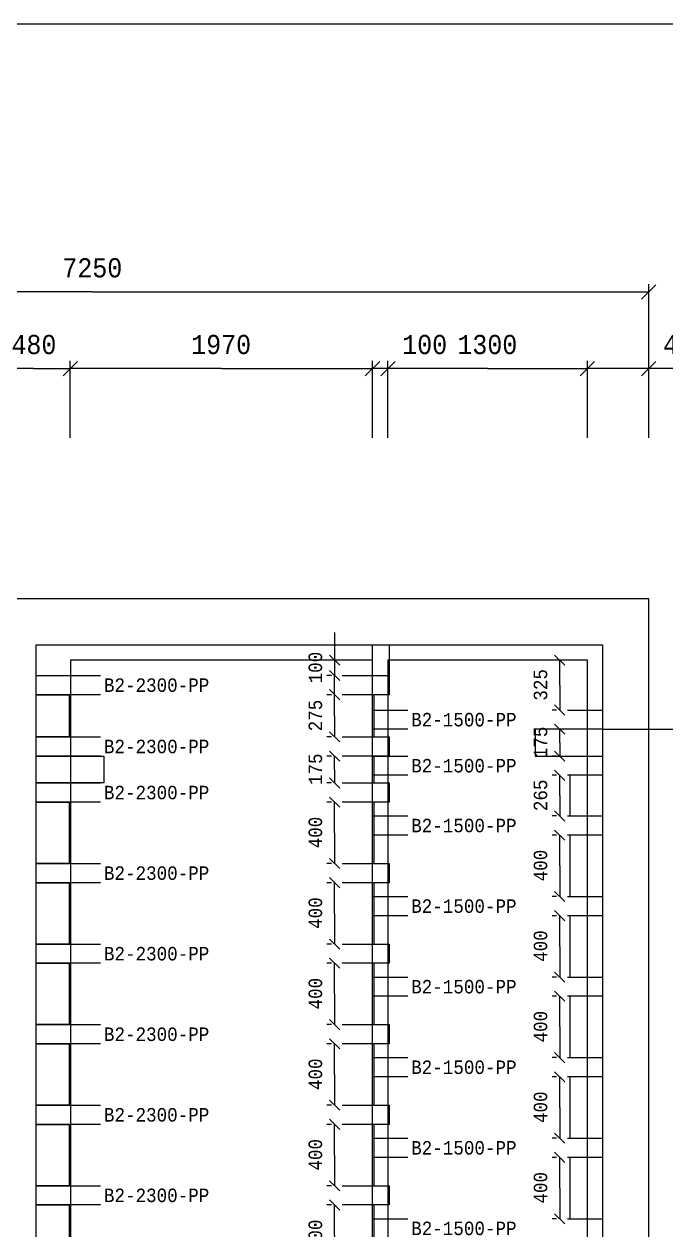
# Model space of a CAD drawing. Extents: x 0 to 40200, y 0 to 28450.
# Drawn here: x 21938 to 26121, y 20593 to 28450 of the extents above; entities that cross this region are included whole.
import ezdxf

# ---------------------------------------------------------------- set-up
doc = ezdxf.new("R2010")
doc.units = 0
for name, color, linetype in [('BEAMS', 7, 'CONTINUOUS'), ('BLOCKS', 7, 'CONTINUOUS'), ('TITLE_BLOCK', 7, 'CONTINUOUS')]:
    doc.layers.add(name, color=color, linetype=linetype)
doc.styles.add('CADFONT1', font='monotxt.shx', dxfattribs={"width": 0.901937})
doc.dimstyles.new('EXPERTCAD-ISO', dxfattribs={"dimtxt": 100, "dimasz": 127, "dimexe": 50, "dimexo": 50, "dimgap": 50, "dimtad": 1, "dimdec": 4, "dimzin": 0, "dimtxsty": 'STANDARD', "dimblk": 'EXPERTCADARROW', "dimblk1": 'EXPERTCADARROW', "dimblk2": 'EXPERTCADARROW', "dimcen": 0.09, "dimclrd": 92, "dimclre": 92, "dimclrt": 92, "dimazin": 3, "dimtfac": 1, "dimtdec": 4, "dimtmove": 0, "dimatfit": 3, "dimtolj": 1, "dimtzin": 0})

# ---------------------------------------------------------------- blocks, each defined once
blk = doc.blocks.new('*D16')
at = {"layer": 'BEAMS', "color": 92, "linetype": 'CONTINUOUS'}
for points in [[(18806, 26752), (18712.2, 26658.2)], [(25962.3, 26658.2), (26056.1, 26752)], [(26009.2, 26255.1), (26009.2, 26755.1)], [(22384.2, 26705.1), (18759.1, 26705.1)], [(22384.2, 26705.1), (26009.2, 26705.1)]]:
    blk.add_lwpolyline(points, dxfattribs=at)
at = {"layer": 'BEAMS', "color": 92, "linetype": 'CONTINUOUS', "insert": (22187.3, 26924.6), "char_height": 125, "attachment_point": 1, "style": 'CADFONT1'}
blk.add_mtext('7250', dxfattribs=at)
blk = doc.blocks.new('EXPERTCADARROW')
at = {"layer": 'TITLE_BLOCK', "color": 92, "linetype": 'CONTINUOUS'}
for points in [[(0, 0), (-1, 0)], [(-0.6, 0.6), (0.6, -0.6)]]:
    blk.add_lwpolyline(points, dxfattribs=at)
blk = doc.blocks.new('*D105')
at = {"layer": 'BEAMS', "color": 92, "linetype": 'CONTINUOUS'}
for points in [[(23941.8, 21805.1), (23911.8, 21805.1)], [(23994.8, 21772.1), (23928.8, 21838.1)], [(23961.8, 21605.1), (23961.8, 21805.1)], [(23961.8, 21605.1), (23961.8, 21405.1)], [(23941.8, 21405.1), (23911.8, 21405.1)], [(23928.8, 21438.1), (23994.8, 21372.1)]]:
    blk.add_lwpolyline(points, dxfattribs=at)
at = {"layer": 'BEAMS', "color": 92, "linetype": 'CONTINUOUS', "insert": (23792.2, 21503.9), "char_height": 88, "attachment_point": 1, "rotation": 90, "style": 'CADFONT1'}
blk.add_mtext('400', dxfattribs=at)
blk = doc.blocks.new('*D106')
at = {"layer": 'BEAMS', "color": 92, "linetype": 'CONTINUOUS'}
for points in [[(25462.2, 21557.1), (25396.2, 21623.1)], [(25409.2, 21590.1), (25379.2, 21590.1)], [(25429.2, 21390.1), (25429.2, 21590.1)], [(25429.2, 21390.1), (25429.2, 21190.1)], [(25396.2, 21223.1), (25462.2, 21157.1)], [(25409.2, 21190.1), (25379.2, 21190.1)]]:
    blk.add_lwpolyline(points, dxfattribs=at)
at = {"layer": 'BEAMS', "color": 92, "linetype": 'CONTINUOUS', "insert": (25259.6, 21288.9), "char_height": 88, "attachment_point": 1, "rotation": 90, "style": 'CADFONT1'}
blk.add_mtext('400', dxfattribs=at)
blk = doc.blocks.new('*D130')
at = {"layer": 'BEAMS', "color": 92, "linetype": 'CONTINUOUS'}
for points in [[(23994.8, 21247.1), (23928.8, 21313.1)], [(23941.8, 21280.1), (23911.8, 21280.1)], [(23961.8, 21080.1), (23961.8, 21280.1)], [(23961.8, 21080.1), (23961.8, 20880.1)], [(23928.8, 20913.1), (23994.8, 20847.1)], [(23941.8, 20880.1), (23911.8, 20880.1)]]:
    blk.add_lwpolyline(points, dxfattribs=at)
at = {"layer": 'BEAMS', "color": 92, "linetype": 'CONTINUOUS', "insert": (23792.2, 20978.9), "char_height": 88, "attachment_point": 1, "rotation": 90, "style": 'CADFONT1'}
blk.add_mtext('400', dxfattribs=at)
blk = doc.blocks.new('*D131')
at = {"layer": 'BEAMS', "color": 92, "linetype": 'CONTINUOUS'}
for points in [[(23941.8, 20755.1), (23911.8, 20755.1)], [(23994.8, 20722.1), (23928.8, 20788.1)], [(23961.8, 20555.1), (23961.8, 20755.1)], [(23961.8, 20555.1), (23961.8, 20355.1)], [(23941.8, 20355.1), (23911.8, 20355.1)], [(23928.8, 20388.1), (23994.8, 20322.1)]]:
    blk.add_lwpolyline(points, dxfattribs=at)
at = {"layer": 'BEAMS', "color": 92, "linetype": 'CONTINUOUS', "insert": (23792.2, 20453.9), "char_height": 88, "attachment_point": 1, "rotation": 90, "style": 'CADFONT1'}
blk.add_mtext('400', dxfattribs=at)
blk = doc.blocks.new('*D138')
at = {"layer": 'BEAMS', "color": 92, "linetype": 'CONTINUOUS'}
for points in [[(25409.2, 21065.1), (25379.2, 21065.1)], [(25462.2, 21032.1), (25396.2, 21098.1)], [(25429.2, 20865.1), (25429.2, 21065.1)], [(25429.2, 20865.1), (25429.2, 20665.1)], [(25409.2, 20665.1), (25379.2, 20665.1)], [(25396.2, 20698.1), (25462.2, 20632.1)]]:
    blk.add_lwpolyline(points, dxfattribs=at)
at = {"layer": 'BEAMS', "color": 92, "linetype": 'CONTINUOUS', "insert": (25259.6, 20763.9), "char_height": 88, "attachment_point": 1, "rotation": 90, "style": 'CADFONT1'}
blk.add_mtext('400', dxfattribs=at)
blk = doc.blocks.new('*D139')
at = {"layer": 'BEAMS', "color": 92, "linetype": 'CONTINUOUS'}
for points in [[(24355.7, 26252), (24262, 26158.2)], [(24308.8, 25755.1), (24308.8, 26255.1)], [(25562.3, 26158.2), (25656.1, 26252)], [(25609.2, 25755.1), (25609.2, 26255.1)], [(24959, 26205.1), (24308.8, 26205.1)], [(24959, 26205.1), (25609.2, 26205.1)]]:
    blk.add_lwpolyline(points, dxfattribs=at)
at = {"layer": 'BEAMS', "color": 92, "linetype": 'CONTINUOUS', "insert": (24762.1, 26424.6), "char_height": 125, "attachment_point": 1, "style": 'CADFONT1'}
blk.add_mtext('1300', dxfattribs=at)
blk = doc.blocks.new('*D146')
at = {"layer": 'BEAMS', "color": 92, "linetype": 'CONTINUOUS'}
for points in [[(23941.8, 23380.1), (23911.8, 23380.1)], [(23994.8, 23347.1), (23928.8, 23413.1)], [(23961.8, 23180.1), (23961.8, 23380.1)], [(23961.8, 23180.1), (23961.8, 22980.1)], [(23941.8, 22980.1), (23911.8, 22980.1)], [(23928.8, 23013.1), (23994.8, 22947.1)]]:
    blk.add_lwpolyline(points, dxfattribs=at)
at = {"layer": 'BEAMS', "color": 92, "linetype": 'CONTINUOUS', "insert": (23792.2, 23078.9), "char_height": 88, "attachment_point": 1, "rotation": 90, "style": 'CADFONT1'}
blk.add_mtext('400', dxfattribs=at)
blk = doc.blocks.new('*D147')
at = {"layer": 'BEAMS', "color": 92, "linetype": 'CONTINUOUS'}
for points in [[(23994.8, 22822.1), (23928.8, 22888.1)], [(23941.8, 22855.1), (23911.8, 22855.1)], [(23961.8, 22655.1), (23961.8, 22855.1)], [(23961.8, 22655.1), (23961.8, 22455.1)], [(23928.8, 22488.1), (23994.8, 22422.1)], [(23941.8, 22455.1), (23911.8, 22455.1)]]:
    blk.add_lwpolyline(points, dxfattribs=at)
at = {"layer": 'BEAMS', "color": 92, "linetype": 'CONTINUOUS', "insert": (23792.2, 22553.9), "char_height": 88, "attachment_point": 1, "rotation": 90, "style": 'CADFONT1'}
blk.add_mtext('400', dxfattribs=at)
blk = doc.blocks.new('*D148')
at = {"layer": 'BEAMS', "color": 92, "linetype": 'CONTINUOUS'}
for points in [[(23941.8, 22330.1), (23911.8, 22330.1)], [(23994.8, 22297.1), (23928.8, 22363.1)], [(23961.8, 22130.1), (23961.8, 22330.1)], [(23961.8, 22130.1), (23961.8, 21930.1)], [(23941.8, 21930.1), (23911.8, 21930.1)], [(23928.8, 21963.1), (23994.8, 21897.1)]]:
    blk.add_lwpolyline(points, dxfattribs=at)
at = {"layer": 'BEAMS', "color": 92, "linetype": 'CONTINUOUS', "insert": (23792.2, 22028.9), "char_height": 88, "attachment_point": 1, "rotation": 90, "style": 'CADFONT1'}
blk.add_mtext('400', dxfattribs=at)
blk = doc.blocks.new('*D149')
at = {"layer": 'BEAMS', "color": 92, "linetype": 'CONTINUOUS'}
for points in [[(23941.8, 23680.1), (23911.8, 23680.1)], [(23994.8, 23647.1), (23928.8, 23713.1)], [(23961.8, 23592.6), (23961.8, 23680.1)], [(23961.8, 23592.6), (23961.8, 23505.1)], [(23941.8, 23505.1), (23911.8, 23505.1)], [(23928.8, 23538.1), (23994.8, 23472.1)]]:
    blk.add_lwpolyline(points, dxfattribs=at)
at = {"layer": 'BEAMS', "color": 92, "linetype": 'CONTINUOUS', "insert": (23792.2, 23491.4), "char_height": 88, "attachment_point": 1, "rotation": 90, "style": 'CADFONT1'}
blk.add_mtext('175', dxfattribs=at)
blk = doc.blocks.new('*D150')
at = {"layer": 'BEAMS', "color": 92, "linetype": 'CONTINUOUS'}
for points in [[(23941.8, 24080.1), (23911.8, 24080.1)], [(23994.8, 24047.1), (23928.8, 24113.1)], [(23961.8, 23942.6), (23961.8, 24080.1)], [(23961.8, 23942.6), (23961.8, 23805.1)], [(23928.8, 23838.1), (23994.8, 23772.1)], [(23941.8, 23805.1), (23911.8, 23805.1)]]:
    blk.add_lwpolyline(points, dxfattribs=at)
at = {"layer": 'BEAMS', "color": 92, "linetype": 'CONTINUOUS', "insert": (23792.2, 23841.4), "char_height": 88, "attachment_point": 1, "rotation": 90, "style": 'CADFONT1'}
blk.add_mtext('275', dxfattribs=at)
blk = doc.blocks.new('*D151')
at = {"layer": 'BEAMS', "color": 92, "linetype": 'CONTINUOUS'}
for points in [[(23961.8, 24485.1), (23961.8, 24305.1)], [(23941.8, 24305.1), (23911.8, 24305.1)], [(23928.8, 24338.1), (23994.8, 24272.1)], [(23961.8, 24305.1), (23961.8, 24205.1)], [(23941.8, 24205.1), (23911.8, 24205.1)], [(23994.8, 24172.1), (23928.8, 24238.1)], [(23961.8, 24025.1), (23961.8, 24205.1)]]:
    blk.add_lwpolyline(points, dxfattribs=at)
at = {"layer": 'BEAMS', "color": 92, "linetype": 'CONTINUOUS', "insert": (23792.2, 24153.9), "char_height": 88, "attachment_point": 1, "rotation": 90, "style": 'CADFONT1'}
blk.add_mtext('100', dxfattribs=at)
blk = doc.blocks.new('*D152')
at = {"layer": 'BEAMS', "color": 92, "linetype": 'CONTINUOUS'}
for points in [[(22286, 26252), (22192.2, 26158.2)], [(24162, 26158.2), (24255.7, 26252)], [(24208.8, 25755.1), (24208.8, 26255.1)], [(23224, 26205.1), (22239.1, 26205.1)], [(23224, 26205.1), (24208.8, 26205.1)]]:
    blk.add_lwpolyline(points, dxfattribs=at)
at = {"layer": 'BEAMS', "color": 92, "linetype": 'CONTINUOUS', "insert": (23027.1, 26424.6), "char_height": 125, "attachment_point": 1, "style": 'CADFONT1'}
blk.add_mtext('1970', dxfattribs=at)
blk = doc.blocks.new('*D153')
at = {"layer": 'BEAMS', "color": 92, "linetype": 'CONTINUOUS'}
for points in [[(21806, 26252), (21712.2, 26158.2)], [(22192.2, 26158.2), (22286, 26252)], [(22239.1, 25755.1), (22239.1, 26255.1)], [(21999.1, 26205.1), (21759.1, 26205.1)], [(21999.1, 26205.1), (22239.1, 26205.1)]]:
    blk.add_lwpolyline(points, dxfattribs=at)
at = {"layer": 'BEAMS', "color": 92, "linetype": 'CONTINUOUS', "insert": (21855.4, 26424.6), "char_height": 125, "attachment_point": 1, "style": 'CADFONT1'}
blk.add_mtext('480', dxfattribs=at)
blk = doc.blocks.new('*D154')
at = {"layer": 'BEAMS', "color": 92, "linetype": 'CONTINUOUS'}
for points in [[(24162, 26158.2), (24255.7, 26252)], [(24355.7, 26252), (24262, 26158.2)], [(24308.8, 25755.1), (24308.8, 26255.1)], [(24005.7, 26205.1), (24208.8, 26205.1)], [(24308.8, 26205.1), (24208.8, 26205.1)], [(24705.7, 26205.1), (24308.8, 26205.1)]]:
    blk.add_lwpolyline(points, dxfattribs=at)
at = {"layer": 'BEAMS', "color": 92, "linetype": 'CONTINUOUS', "insert": (24402.6, 26424.6), "char_height": 125, "attachment_point": 1, "style": 'CADFONT1'}
blk.add_mtext('100', dxfattribs=at)
blk = doc.blocks.new('*D156')
at = {"layer": 'BEAMS', "color": 92, "linetype": 'CONTINUOUS'}
for points in [[(25462.2, 23132.1), (25396.2, 23198.1)], [(25409.2, 23165.1), (25379.2, 23165.1)], [(25429.2, 22965.1), (25429.2, 23165.1)], [(25429.2, 22965.1), (25429.2, 22765.1)], [(25396.2, 22798.1), (25462.2, 22732.1)], [(25409.2, 22765.1), (25379.2, 22765.1)]]:
    blk.add_lwpolyline(points, dxfattribs=at)
at = {"layer": 'BEAMS', "color": 92, "linetype": 'CONTINUOUS', "insert": (25259.6, 22863.9), "char_height": 88, "attachment_point": 1, "rotation": 90, "style": 'CADFONT1'}
blk.add_mtext('400', dxfattribs=at)
blk = doc.blocks.new('*D157')
at = {"layer": 'BEAMS', "color": 92, "linetype": 'CONTINUOUS'}
for points in [[(25409.2, 22115.1), (25379.2, 22115.1)], [(25462.2, 22082.1), (25396.2, 22148.1)], [(25429.2, 21915.1), (25429.2, 22115.1)], [(25429.2, 21915.1), (25429.2, 21715.1)], [(25409.2, 21715.1), (25379.2, 21715.1)], [(25396.2, 21748.1), (25462.2, 21682.1)]]:
    blk.add_lwpolyline(points, dxfattribs=at)
at = {"layer": 'BEAMS', "color": 92, "linetype": 'CONTINUOUS', "insert": (25259.6, 21813.9), "char_height": 88, "attachment_point": 1, "rotation": 90, "style": 'CADFONT1'}
blk.add_mtext('400', dxfattribs=at)
blk = doc.blocks.new('*D158')
at = {"layer": 'BEAMS', "color": 92, "linetype": 'CONTINUOUS'}
for points in [[(25409.2, 22640.1), (25379.2, 22640.1)], [(25462.2, 22607.1), (25396.2, 22673.1)], [(25429.2, 22440.1), (25429.2, 22640.1)], [(25429.2, 22440.1), (25429.2, 22240.1)], [(25409.2, 22240.1), (25379.2, 22240.1)], [(25396.2, 22273.1), (25462.2, 22207.1)]]:
    blk.add_lwpolyline(points, dxfattribs=at)
at = {"layer": 'BEAMS', "color": 92, "linetype": 'CONTINUOUS', "insert": (25259.6, 22338.9), "char_height": 88, "attachment_point": 1, "rotation": 90, "style": 'CADFONT1'}
blk.add_mtext('400', dxfattribs=at)
blk = doc.blocks.new('*D159')
at = {"layer": 'BEAMS', "color": 92, "linetype": 'CONTINUOUS'}
for points in [[(25462.2, 23522.1), (25396.2, 23588.1)], [(25409.2, 23555.1), (25379.2, 23555.1)], [(25429.2, 23422.6), (25429.2, 23555.1)], [(25429.2, 23422.6), (25429.2, 23290.1)], [(25409.2, 23290.1), (25379.2, 23290.1)], [(25396.2, 23323.1), (25462.2, 23257.1)]]:
    blk.add_lwpolyline(points, dxfattribs=at)
at = {"layer": 'BEAMS', "color": 92, "linetype": 'CONTINUOUS', "insert": (25259.6, 23321.4), "char_height": 88, "attachment_point": 1, "rotation": 90, "style": 'CADFONT1'}
blk.add_mtext('265', dxfattribs=at)
blk = doc.blocks.new('*D160')
at = {"layer": 'BEAMS', "color": 92, "linetype": 'CONTINUOUS'}
for points in [[(25462.2, 23822.1), (25396.2, 23888.1)], [(25409.2, 23855.1), (25379.2, 23855.1)], [(25429.2, 23767.6), (25429.2, 23855.1)], [(25429.2, 23767.6), (25429.2, 23680.1)], [(25409.2, 23680.1), (25379.2, 23680.1)], [(25396.2, 23713.1), (25462.2, 23647.1)]]:
    blk.add_lwpolyline(points, dxfattribs=at)
at = {"layer": 'BEAMS', "color": 92, "linetype": 'CONTINUOUS', "insert": (25259.6, 23666.4), "char_height": 88, "attachment_point": 1, "rotation": 90, "style": 'CADFONT1'}
blk.add_mtext('175', dxfattribs=at)
blk = doc.blocks.new('*D161')
at = {"layer": 'BEAMS', "color": 92, "linetype": 'CONTINUOUS'}
for points in [[(25409.2, 24305.1), (25379.2, 24305.1)], [(25462.2, 24272.1), (25396.2, 24338.1)], [(25429.2, 24142.6), (25429.2, 24305.1)], [(25429.2, 24142.6), (25429.2, 23980.1)], [(25409.2, 23980.1), (25379.2, 23980.1)], [(25396.2, 24013.1), (25462.2, 23947.1)]]:
    blk.add_lwpolyline(points, dxfattribs=at)
at = {"layer": 'BEAMS', "color": 92, "linetype": 'CONTINUOUS', "insert": (25259.6, 24041.4), "char_height": 88, "attachment_point": 1, "rotation": 90, "style": 'CADFONT1'}
blk.add_mtext('325', dxfattribs=at)
blk = doc.blocks.new('*D162')
at = {"layer": 'BEAMS', "color": 92, "linetype": 'CONTINUOUS'}
for points in [[(25562.3, 26158.2), (25656.1, 26252)], [(26056.1, 26252), (25962.3, 26158.2)], [(26009.2, 25755.1), (26009.2, 26255.1)], [(25406.1, 26205.1), (25609.2, 26205.1)], [(26009.2, 26205.1), (25609.2, 26205.1)], [(26406.1, 26205.1), (26009.2, 26205.1)]]:
    blk.add_lwpolyline(points, dxfattribs=at)
at = {"layer": 'BEAMS', "color": 92, "linetype": 'CONTINUOUS', "insert": (26103, 26424.6), "char_height": 125, "attachment_point": 1, "style": 'CADFONT1'}
blk.add_mtext('400', dxfattribs=at)

msp = doc.modelspace()

# ---------------------------------------------------------------- linework, layer by layer
at = {"layer": 'BEAMS', "color": 172, "linetype": 'CONTINUOUS'}
for points in [[(22436.08407, 24080.09175), (22016.46407, 24080.09175), (22016.46407, 24205.09175), (22436.08407, 24205.09175)], [(24011.84407, 24205.09175), (24316.46407, 24205.09175), (24316.46407, 24080.09175), (24011.84407, 24080.09175)], [(24438.87092, 23855.09175), (24209.03092, 23855.09175), (24209.03092, 23980.09175), (24438.87092, 23980.09175)], [(25479.19092, 23980.09175), (25709.03092, 23980.09175), (25709.03092, 23855.09175), (25479.19092, 23855.09175)], [(22436.08407, 23680.09175), (22016.46407, 23680.09175), (22016.46407, 23805.09175), (22436.08407, 23805.09175)], [(24011.84407, 23805.09175), (24316.46407, 23805.09175), (24316.46407, 23680.09175), (24011.84407, 23680.09175)], [(24438.87092, 23555.09175), (24209.03092, 23555.09175), (24209.03092, 23680.09175), (24438.87092, 23680.09175)], [(25479.19092, 23680.09175), (25709.03092, 23680.09175), (25709.03092, 23555.09175), (25479.19092, 23555.09175)], [(22436.08407, 23380.09175), (22016.46407, 23380.09175), (22016.46407, 23505.09175), (22436.08407, 23505.09175)], [(24011.84407, 23505.09175), (24316.46407, 23505.09175), (24316.46407, 23380.09175), (24011.84407, 23380.09175)], [(24438.87092, 23165.09175), (24209.03092, 23165.09175), (24209.03092, 23290.09175), (24438.87092, 23290.09175)], [(25479.19092, 23290.09175), (25709.03092, 23290.09175), (25709.03092, 23165.09175), (25479.19092, 23165.09175)], [(22436.08407, 22855.09175), (22016.46407, 22855.09175), (22016.46407, 22980.09175), (22436.08407, 22980.09175)], [(24011.84407, 22980.09175), (24316.46407, 22980.09175), (24316.46407, 22855.09175), (24011.84407, 22855.09175)], [(24438.87092, 22640.09175), (24209.03092, 22640.09175), (24209.03092, 22765.09175), (24438.87092, 22765.09175)], [(25479.19092, 22765.09175), (25709.03092, 22765.09175), (25709.03092, 22640.09175), (25479.19092, 22640.09175)], [(22436.08407, 22330.09175), (22016.46407, 22330.09175), (22016.46407, 22455.09175), (22436.08407, 22455.09175)], [(24011.84407, 22455.09175), (24316.46407, 22455.09175), (24316.46407, 22330.09175), (24011.84407, 22330.09175)], [(24438.87092, 22115.09175), (24209.03092, 22115.09175), (24209.03092, 22240.09175), (24438.87092, 22240.09175)], [(25479.19092, 22240.09175), (25709.03092, 22240.09175), (25709.03092, 22115.09175), (25479.19092, 22115.09175)], [(22436.08407, 21805.09175), (22016.46407, 21805.09175), (22016.46407, 21930.09175), (22436.08407, 21930.09175)], [(24011.84407, 21930.09175), (24316.46407, 21930.09175), (24316.46407, 21805.09175), (24011.84407, 21805.09175)], [(24438.87092, 21590.09175), (24209.03092, 21590.09175), (24209.03092, 21715.09175), (24438.87092, 21715.09175)], [(25479.19092, 21715.09175), (25709.03092, 21715.09175), (25709.03092, 21590.09175), (25479.19092, 21590.09175)], [(22436.08407, 21280.09175), (22016.46407, 21280.09175), (22016.46407, 21405.09175), (22436.08407, 21405.09175)], [(24011.84407, 21405.09175), (24316.46407, 21405.09175), (24316.46407, 21280.09175), (24011.84407, 21280.09175)], [(24438.87092, 21065.09175), (24209.03092, 21065.09175), (24209.03092, 21190.09175), (24438.87092, 21190.09175)], [(25479.19092, 21190.09175), (25709.03092, 21190.09175), (25709.03092, 21065.09175), (25479.19092, 21065.09175)], [(22436.08407, 20755.09175), (22016.46407, 20755.09175), (22016.46407, 20880.09175), (22436.08407, 20880.09175)], [(24011.84407, 20880.09175), (24316.46407, 20880.09175), (24316.46407, 20755.09175), (24011.84407, 20755.09175)], [(24438.87092, 20540.09175), (24209.03092, 20540.09175), (24209.03092, 20665.09175), (24438.87092, 20665.09175)], [(25479.19092, 20665.09175), (25709.03092, 20665.09175), (25709.03092, 20540.09175), (25479.19092, 20540.09175)]]:
    msp.add_lwpolyline(points, dxfattribs=at)
at = {"layer": 'BLOCKS', "color": 11, "linetype": 'CONTINUOUS'}
for points in [[(22016.46407, 24205.09175), (22016.46407, 24405.09175), (24316.46407, 24405.09175), (24316.46407, 24205.09175)], [(24209.03092, 23980.09175), (24209.03092, 24405.09175), (25709.03092, 24405.09175), (25709.03092, 23980.09175)], [(22016.46407, 23805.09175), (22016.46407, 24080.09175)], [(22016.46407, 24080.09175), (22231.46407, 24080.09175), (22231.46407, 23805.09175), (22016.46407, 23805.09175)], [(24216.46407, 24080.09175), (24216.46407, 23805.09175)], [(24309.03092, 23855.09175), (24309.03092, 23680.09175)], [(25709.03092, 23855.09175), (25269.03092, 23855.09175), (25269.03092, 23680.09175), (25709.03092, 23680.09175)], [(25709.03092, 23855.09175), (25709.03092, 23680.09175)], [(22016.46407, 23505.09175), (22016.46407, 23680.09175)], [(22016.46407, 23680.09175), (22456.46407, 23680.09175), (22456.46407, 23505.09175), (22016.46407, 23505.09175)], [(24216.46407, 23680.09175), (24216.46407, 23505.09175)], [(24309.03092, 23555.09175), (24309.03092, 23290.09175)], [(25709.03092, 23555.09175), (25494.03092, 23555.09175), (25494.03092, 23290.09175), (25709.03092, 23290.09175)], [(25709.03092, 23555.09175), (25709.03092, 23290.09175)], [(22016.46407, 22980.09175), (22016.46407, 23380.09175)], [(22016.46407, 23380.09175), (22231.46407, 23380.09175), (22231.46407, 22980.09175), (22016.46407, 22980.09175)], [(24216.46407, 23380.09175), (24216.46407, 22980.09175)], [(24309.03092, 23165.09175), (24309.03092, 22765.09175)], [(25709.03092, 23165.09175), (25494.03092, 23165.09175), (25494.03092, 22765.09175), (25709.03092, 22765.09175)], [(25709.03092, 23165.09175), (25709.03092, 22765.09175)], [(22016.46407, 22455.09175), (22016.46407, 22855.09175)], [(22016.46407, 22855.09175), (22231.46407, 22855.09175), (22231.46407, 22455.09175), (22016.46407, 22455.09175)], [(24216.46407, 22855.09175), (24216.46407, 22455.09175)], [(24309.03092, 22640.09175), (24309.03092, 22240.09175)], [(25709.03092, 22640.09175), (25494.03092, 22640.09175), (25494.03092, 22240.09175), (25709.03092, 22240.09175)], [(25709.03092, 22640.09175), (25709.03092, 22240.09175)], [(22016.46407, 21930.09175), (22016.46407, 22330.09175)], [(22016.46407, 22330.09175), (22231.46407, 22330.09175), (22231.46407, 21930.09175), (22016.46407, 21930.09175)], [(24216.46407, 22330.09175), (24216.46407, 21930.09175)], [(24309.03092, 22115.09175), (24309.03092, 21715.09175)], [(25709.03092, 22115.09175), (25494.03092, 22115.09175), (25494.03092, 21715.09175), (25709.03092, 21715.09175)], [(25709.03092, 22115.09175), (25709.03092, 21715.09175)], [(22016.46407, 21405.09175), (22016.46407, 21805.09175)], [(22016.46407, 21805.09175), (22231.46407, 21805.09175), (22231.46407, 21405.09175), (22016.46407, 21405.09175)], [(24216.46407, 21805.09175), (24216.46407, 21405.09175)], [(24309.03092, 21590.09175), (24309.03092, 21190.09175)], [(25709.03092, 21590.09175), (25494.03092, 21590.09175), (25494.03092, 21190.09175), (25709.03092, 21190.09175)], [(25709.03092, 21590.09175), (25709.03092, 21190.09175)], [(22016.46407, 20880.09175), (22016.46407, 21280.09175)], [(22016.46407, 21280.09175), (22231.46407, 21280.09175), (22231.46407, 20880.09175), (22016.46407, 20880.09175)], [(24216.46407, 21280.09175), (24216.46407, 20880.09175)], [(24309.03092, 21065.09175), (24309.03092, 20665.09175)], [(25709.03092, 21065.09175), (25494.03092, 21065.09175), (25494.03092, 20665.09175), (25709.03092, 20665.09175)], [(25709.03092, 21065.09175), (25709.03092, 20665.09175)], [(22016.46407, 20355.09175), (22016.46407, 20755.09175)], [(22016.46407, 20755.09175), (22231.46407, 20755.09175), (22231.46407, 20355.09175), (22016.46407, 20355.09175)], [(24216.46407, 20755.09175), (24216.46407, 20355.09175)]]:
    msp.add_lwpolyline(points, dxfattribs=at)
at = {"layer": 'TITLE_BLOCK', "color": 172, "linetype": 'CONTINUOUS'}
for points in [[(0, 28450), (0, 0), (40200, 0), (40200, 28450), (0, 28450)], [(22239.11407, 11805.09175), (22384.83092, 11805.09175), (22684.83092, 11805.09175), (24208.83092, 11805.09175), (24208.83092, 15624.59175), (24096.33092, 15624.59175), (24096.33092, 15839.59175), (24208.83092, 15839.59175), (24208.83092, 20019.59175), (24096.33092, 20019.59175), (24096.33092, 20234.59175), (24208.83092, 20234.59175), (24208.83092, 24305.09175), (22239.11407, 24305.09175), (22239.11407, 11805.09175)], [(24308.83092, 18340.09175), (25609.21692, 18340.09175), (25609.21692, 24305.09175), (24308.83092, 24305.09175), (24308.83092, 18340.09175)]]:
    msp.add_lwpolyline(points, dxfattribs=at)
msp.add_lwpolyline([(6799.23148, 24205.1005), (6799.23148, 24205.1005, 0.1546097255), (8769.85919, 18084.28116), (8769.85919, 18084.28116, -0.0980231878), (10482.56309, 14277.86262), (10482.56309, 14277.86262, -0.0557292213), (10759.11407, 11905.502), (18759.11407, 11905.50053), (18759.11407, 11405.09175), (24608.83092, 11405.09175), (24608.83092, 17940.09175), (26009.21692, 17940.09175), (26009.21692, 24705.09175), (18759.11407, 24705.09175), (18759.11407, 24205.09903), (6799.23039, 24205.33423)], format="xyb", dxfattribs=at)
at = {"layer": 'TITLE_BLOCK', "color": 211, "linetype": 'CONTINUOUS'}
msp.add_lwpolyline([(25709.03092, 23855.09175), (26392.40138, 23855.09175), (26392.40138, 23711.77578), (26370.35277, 23711.77578), (26370.35277, 23855.09175), (26342.79201, 23855.09175), (26342.79201, 23711.77578)], dxfattribs=at)

# ---------------------------------------------------------------- texts
at = {"layer": 'BEAMS', "color": 1, "linetype": 'CONTINUOUS', "char_height": 88, "attachment_point": 1, "style": 'CADFONT1'}
for s, insert in [('B2-2300-PP', (22458.08407, 24186.59175)), ('B2-1500-PP', (24460.87092, 23961.59175)), ('B2-2300-PP', (22458.08407, 23786.59175)), ('B2-1500-PP', (24460.87092, 23661.59175)), ('B2-2300-PP', (22458.08407, 23486.59175)), ('B2-1500-PP', (24460.87092, 23271.59175)), ('B2-2300-PP', (22458.08407, 22961.59175)), ('B2-1500-PP', (24460.87092, 22746.59175)), ('B2-2300-PP', (22458.08407, 22436.59175)), ('B2-1500-PP', (24460.87092, 22221.59175)), ('B2-2300-PP', (22458.08407, 21911.59175)), ('B2-1500-PP', (24460.87092, 21696.59175)), ('B2-2300-PP', (22458.08407, 21386.59175)), ('B2-1500-PP', (24460.87092, 21171.59175)), ('B2-2300-PP', (22458.08407, 20861.59175)), ('B2-1500-PP', (24460.87092, 20646.59175))]:
    msp.add_mtext(s, dxfattribs=dict(at, insert=insert))

# ---------------------------------------------------------------- dimensions: what is measured, and where the dimension line sits
at = {"layer": 'BEAMS', "color": 92, "linetype": 'CONTINUOUS'}
for base, p1, p2, text, override, picture, middle in [((26009.21692, 26705.09175), (18759.11407, 26205.09175), (26009.21692, 26205.09175), '7250', {"dimtxt": 125, "dimasz": 78.125, "dimgap": 94.55, "dimtxsty": 'CADFONT1', "dimse1": 1, "dimatfit": 1}, '*D16', (22384.1655, 26705.09175)), ((22239.11407, 26205.09175), (21759.11407, 25705.09175), (22239.11407, 25705.09175), '480', {"dimtxt": 125, "dimasz": 78.125, "dimgap": 94.55, "dimtxsty": 'CADFONT1', "dimse1": 1, "dimatfit": 1}, '*D153', (21999.11407, 26205.09175)), ((24208.83092, 26205.09175), (22239.11407, 25705.09175), (24208.83092, 25705.09175), '1970', {"dimtxt": 125, "dimasz": 78.125, "dimgap": 94.55, "dimtxsty": 'CADFONT1', "dimse1": 1, "dimatfit": 1}, '*D152', (23223.9725, 26205.09175)), ((24308.83092, 26205.09175), (24208.83092, 25705.09175), (24308.83092, 25705.09175), '100', {"dimtxt": 125, "dimasz": 78.125, "dimgap": 94.55, "dimtxsty": 'CADFONT1', "dimse1": 1, "dimatfit": 1}, '*D154', (24546.33092, 26205.09175)), ((25609.21692, 26205.09175), (24308.83092, 25705.09175), (25609.21692, 25705.09175), '1300', {"dimtxt": 125, "dimasz": 78.125, "dimgap": 94.55, "dimtxsty": 'CADFONT1', "dimatfit": 1}, '*D139', (24959.02392, 26205.09175)), ((26009.21692, 26205.09175), (25609.21692, 25705.09175), (26009.21692, 25705.09175), '400', {"dimtxt": 125, "dimasz": 78.125, "dimgap": 94.55, "dimtxsty": 'CADFONT1', "dimse1": 1, "dimatfit": 1}, '*D162', (26246.71692, 26205.09175))]:
    dim = msp.add_linear_dim(base=base, p1=p1, p2=p2, text=text, dimstyle='EXPERTCAD-ISO', override=override, dxfattribs=at)
    dim.commit()
    dim.dimension.update_dxf_attribs({"geometry": picture, "text_midpoint": middle, "dimtype": 160})
for base, p1, p2, text, picture, middle in [((23961.84407, 24305.09175), (23991.84407, 24205.09175), (23991.84407, 24305.09175), '100', '*D151', (23961.84407, 24255.09175)), ((25429.19092, 24305.09175), (25459.19092, 23980.09175), (25459.19092, 24305.09175), '325', '*D161', (25429.19092, 24142.59175)), ((23961.84407, 24080.09175), (23991.84407, 23805.09175), (23991.84407, 24080.09175), '275', '*D150', (23961.84407, 23942.59175)), ((25429.19092, 23855.09175), (25459.19092, 23680.09175), (25459.19092, 23855.09175), '175', '*D160', (25429.19092, 23767.59175)), ((23961.84407, 23680.09175), (23991.84407, 23505.09175), (23991.84407, 23680.09175), '175', '*D149', (23961.84407, 23592.59175)), ((25429.19092, 23555.09175), (25459.19092, 23290.09175), (25459.19092, 23555.09175), '265', '*D159', (25429.19092, 23422.59175)), ((23961.84407, 23380.09175), (23991.84407, 22980.09175), (23991.84407, 23380.09175), '400', '*D146', (23961.84407, 23180.09175)), ((25429.19092, 23165.09175), (25459.19092, 22765.09175), (25459.19092, 23165.09175), '400', '*D156', (25429.19092, 22965.09175)), ((23961.84407, 22855.09175), (23991.84407, 22455.09175), (23991.84407, 22855.09175), '400', '*D147', (23961.84407, 22655.09175)), ((25429.19092, 22640.09175), (25459.19092, 22240.09175), (25459.19092, 22640.09175), '400', '*D158', (25429.19092, 22440.09175)), ((23961.84407, 22330.09175), (23991.84407, 21930.09175), (23991.84407, 22330.09175), '400', '*D148', (23961.84407, 22130.09175)), ((25429.19092, 22115.09175), (25459.19092, 21715.09175), (25459.19092, 22115.09175), '400', '*D157', (25429.19092, 21915.09175)), ((23961.84407, 21805.09175), (23991.84407, 21405.09175), (23991.84407, 21805.09175), '400', '*D105', (23961.84407, 21605.09175)), ((25429.19092, 21590.09175), (25459.19092, 21190.09175), (25459.19092, 21590.09175), '400', '*D106', (25429.19092, 21390.09175)), ((23961.84407, 21280.09175), (23991.84407, 20880.09175), (23991.84407, 21280.09175), '400', '*D130', (23961.84407, 21080.09175)), ((25429.19092, 21065.09175), (25459.19092, 20665.09175), (25459.19092, 21065.09175), '400', '*D138', (25429.19092, 20865.09175)), ((23961.84407, 20755.09175), (23991.84407, 20355.09175), (23991.84407, 20755.09175), '400', '*D131', (23961.84407, 20555.09175))]:
    dim = msp.add_linear_dim(base=base, p1=p1, p2=p2, angle=90, text=text, dimstyle='EXPERTCAD-ISO', override={"dimtxt": 88, "dimasz": 55, "dimgap": 81.6, "dimtxsty": 'CADFONT1'}, dxfattribs=at)
    dim.commit()
    dim.dimension.update_dxf_attribs({"geometry": picture, "text_midpoint": middle, "dimtype": 161})

doc.saveas('drawing.dxf')
